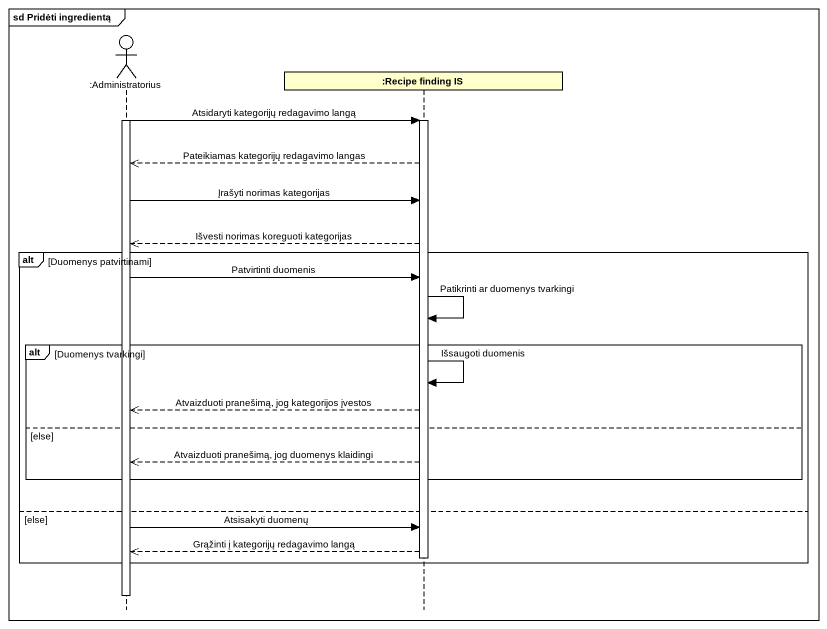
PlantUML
@startuml
mainframe sd Pridėti ingredientą
hide footbox
actor ":Administratorius" as Administratorius
participant ":Recipe finding IS" as Recipe_finding_IS

activate Administratorius
Administratorius -> Recipe_finding_IS : Atsidaryti kategorijų redagavimo langą
activate Recipe_finding_IS
Recipe_finding_IS -->> Administratorius : Pateikiamas kategorijų redagavimo langas
Administratorius -> Recipe_finding_IS : Įrašyti norimas kategorijas
Recipe_finding_IS -->> Administratorius : Išvesti norimas koreguoti kategorijas
alt Duomenys patvirtinami
  Administratorius -> Recipe_finding_IS : Patvirtinti duomenis
  Recipe_finding_IS -> Recipe_finding_IS : Patikrinti ar duomenys tvarkingi
  alt Duomenys tvarkingi
    Recipe_finding_IS -> Recipe_finding_IS : Išsaugoti duomenis
    Recipe_finding_IS -->> Administratorius : Atvaizduoti pranešimą, jog kategorijos įvestos
  else else
    Recipe_finding_IS -->> Administratorius : Atvaizduoti pranešimą, jog duomenys klaidingi
  end
else else
  Administratorius -> Recipe_finding_IS : Atsisakyti duomenų
  Recipe_finding_IS -->> Administratorius : Grąžinti į kategorijų redagavimo langą
  deactivate Recipe_finding_IS
end
deactivate Administratorius
@enduml
